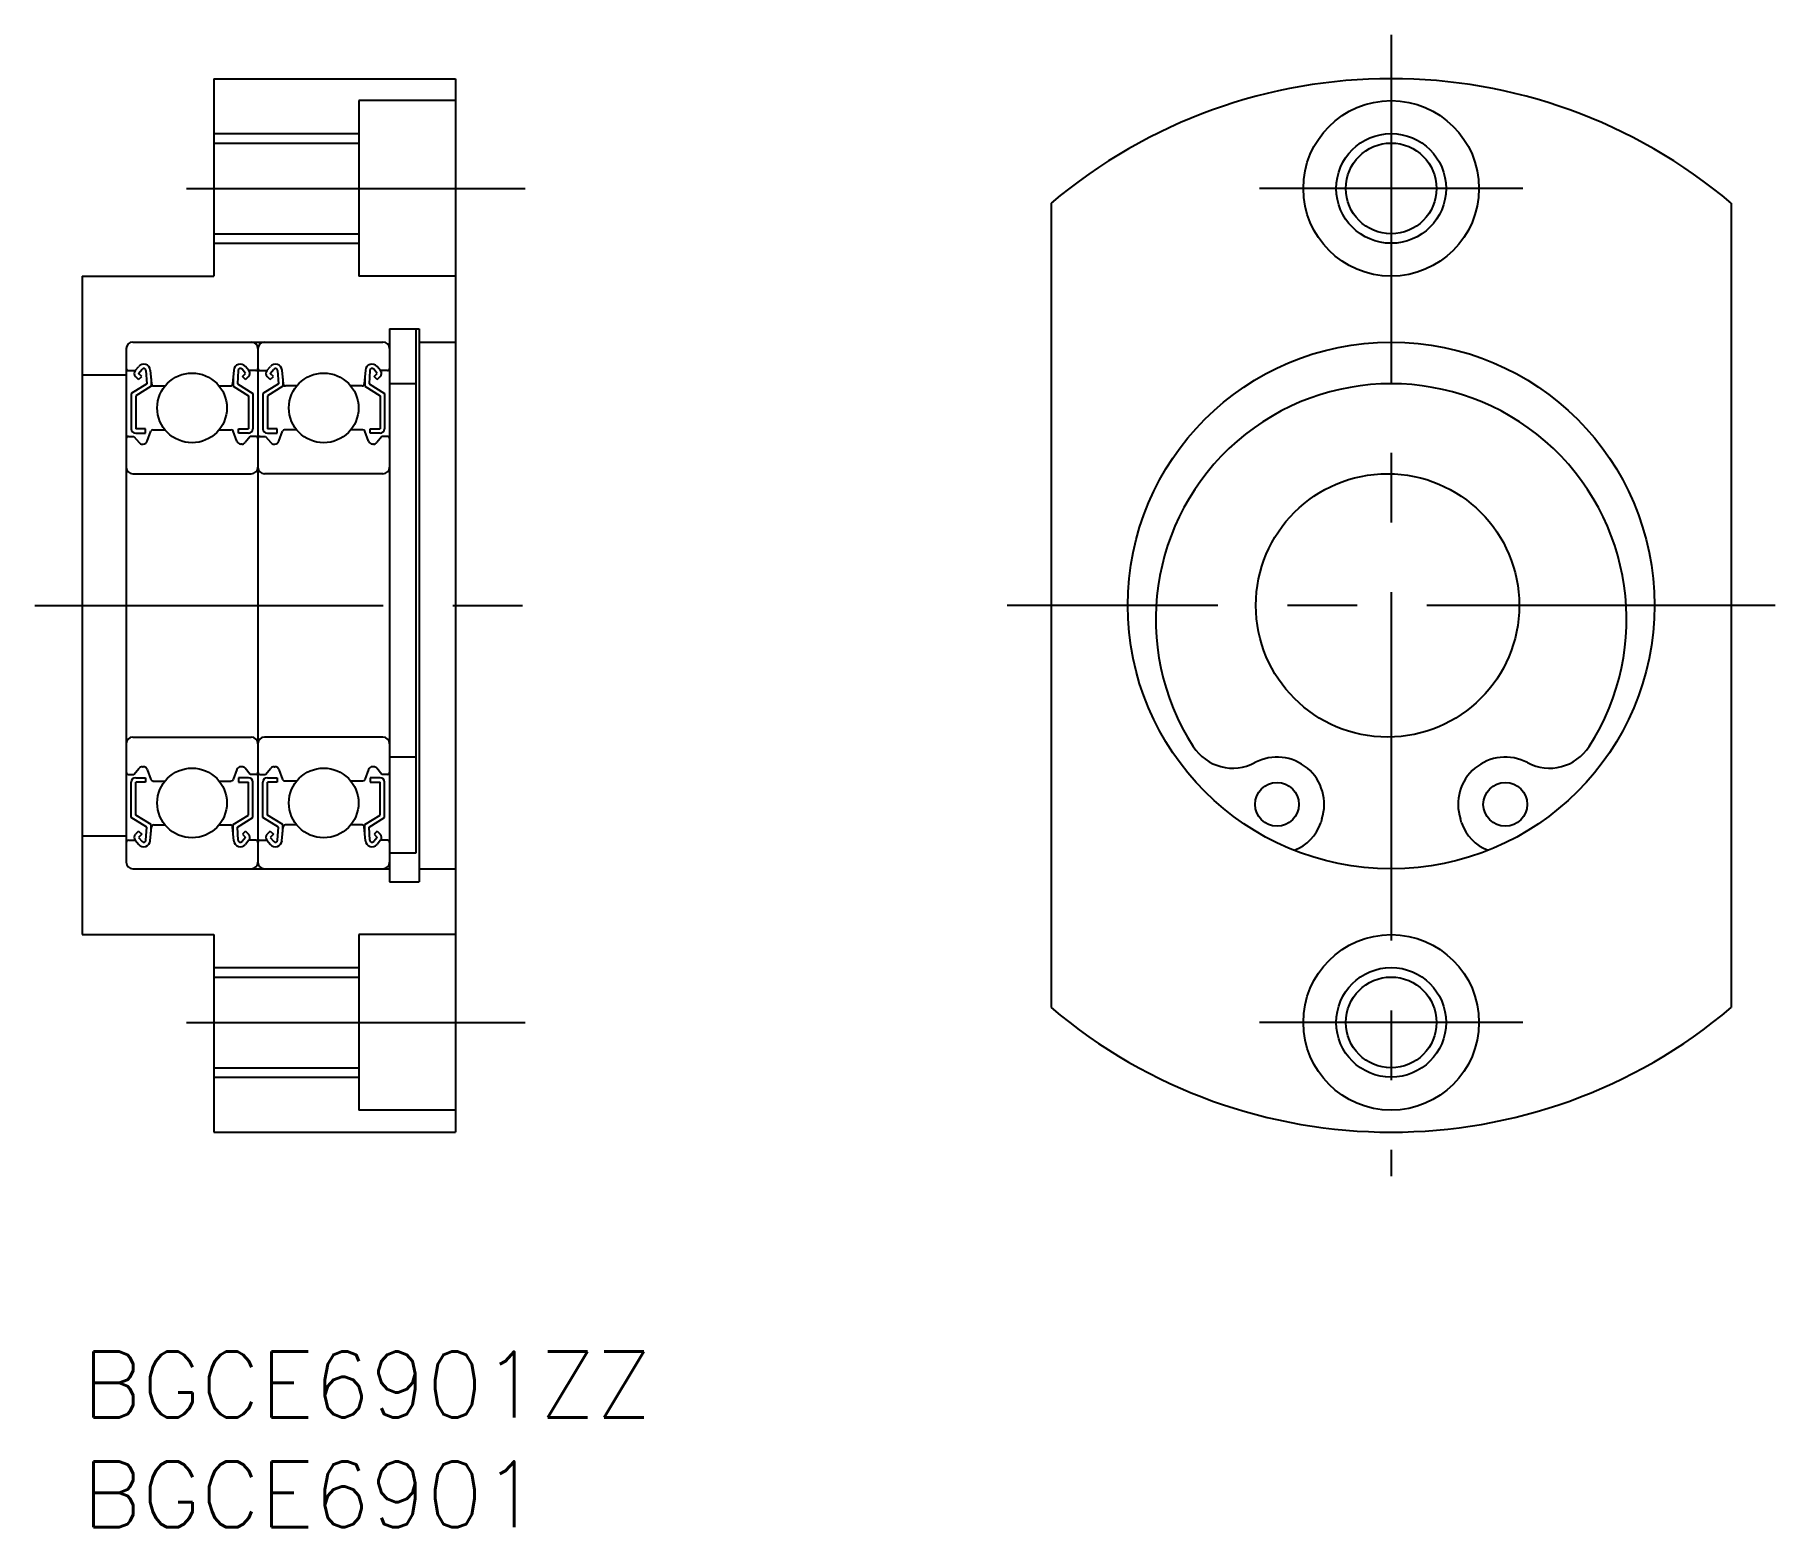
# Model space of a CAD drawing. Extents: x -2.2 to 77.1, y -8 to 60.
import ezdxf

# ---------------------------------------------------------------- set-up
doc = ezdxf.new("R2010")
doc.units = 0
doc.header["$LTSCALE"] = 0.5
doc.linetypes.add('CENTER', pattern=[50.8, 31.75, -6.35, 6.35, -6.35])
for name, color, linetype in [('MSM_CENTER', 1, 'CENTER'), ('MSM_CONTINUOUS', 7, 'CONTINUOUS'), ('MSM_NARROW', 5, 'CONTINUOUS'), ('MSM_PART_NUMBER', 7, 'CONTINUOUS')]:
    doc.layers.add(name, color=color, linetype=linetype)
doc.styles.get("Standard").update_dxf_attribs({"font": 'txt.shx', "height": 3, "bigfont": 'bigfont.shx'})

# ---------------------------------------------------------------- blocks, each defined once
blk = doc.blocks.new('*U11')
at = {"layer": 'MSM_PART_NUMBER'}
blk.add_text('BGCE6901ZZ', height=3, dxfattribs=at).set_placement((0, -3))
blk = doc.blocks.new('*U12')
at = {"layer": 'MSM_PART_NUMBER'}
blk.add_text('BGCE6901', height=3, dxfattribs=at).set_placement((0, -8))

msp = doc.modelspace()

# ---------------------------------------------------------------- linework, layer by layer
at = {"layer": 'MSM_CENTER'}
for p, q in [((59.642, 60), (59.642, 8)), ((4.747, 53), (20.176, 53)), ((65.642, 53), (53.642, 53)), ((-2.165, 34), (20.768, 34)), ((77.142, 34), (42.142, 34)), ((4.747, 15), (20.176, 15)), ((65.642, 15), (53.642, 15))]:
    msp.add_line(p, q, dxfattribs=at)
at = {"layer": 'MSM_CONTINUOUS', "linetype": 'CONTINUOUS'}
for p, q in [((6, 58), (17, 58)), ((6, 58), (6, 49)), ((17, 58), (17, 10)), ((17, 57), (12.6, 57)), ((12.6, 57), (12.6, 49)), ((44.142, 52.323), (44.142, 15.677)), ((75.142, 52.323), (75.142, 15.677)), ((0, 49), (0, 19)), ((0, 49), (6, 49)), ((17, 49), (12.6, 49)), ((14, 46.6), (14, 21.4)), ((14, 46.6), (15.35, 46.6)), ((15.35, 46.6), (15.35, 21.4)), ((15.35, 46), (17, 46)), ((2, 45.7), (2, 22.3)), ((8, 45.7), (8, 22.3)), ((0, 44.5), (2, 44.5)), ((2.1, 44.7), (2.41, 44.7)), ((2.41, 44.7), (2.57, 44.89)), ((2.563, 44.289), (2.422, 44.43)), ((2.563, 44.571), (2.723, 44.761)), ((2.705, 44.43), (2.563, 44.571)), ((2.563, 44.289), (2.705, 44.43)), ((2.899, 44.702), (2.932, 44.098)), ((3.098, 44.723), (3.153, 44.091)), ((6.902, 44.723), (6.847, 44.091)), ((7.101, 44.702), (7.068, 44.098)), ((7.437, 44.571), (7.277, 44.761)), ((7.295, 44.43), (7.437, 44.571)), ((7.437, 44.289), (7.295, 44.43)), ((7.59, 44.7), (7.43, 44.89)), ((7.437, 44.289), (7.578, 44.43)), ((7.9, 44.7), (7.59, 44.7)), ((8.1, 44.7), (8.41, 44.7)), ((8.41, 44.7), (8.57, 44.89)), ((8.563, 44.289), (8.422, 44.43)), ((8.563, 44.571), (8.723, 44.761)), ((8.705, 44.43), (8.563, 44.571)), ((8.563, 44.289), (8.705, 44.43)), ((8.899, 44.702), (8.932, 44.098)), ((9.098, 44.723), (9.153, 44.091)), ((12.902, 44.723), (12.847, 44.091)), ((13.101, 44.702), (13.068, 44.098)), ((13.437, 44.571), (13.277, 44.761)), ((13.295, 44.43), (13.437, 44.571)), ((13.437, 44.289), (13.295, 44.43)), ((13.59, 44.7), (13.43, 44.89)), ((13.437, 44.289), (13.578, 44.43)), ((13.9, 44.7), (13.59, 44.7)), ((2.932, 44.098), (2.232, 43.661)), ((2.232, 43.661), (2.232, 42.05)), ((3.132, 43.987), (2.432, 43.55)), ((3.132, 44.334), (3.132, 43.987)), ((3.253, 44), (3.767, 44)), ((6.233, 44), (6.747, 44)), ((6.868, 44.334), (6.868, 43.987)), ((6.868, 43.987), (7.568, 43.55)), ((7.068, 44.098), (7.768, 43.661)), ((7.768, 43.661), (7.768, 42.05)), ((8.932, 44.098), (8.232, 43.661)), ((8.232, 43.661), (8.232, 42.05)), ((9.132, 43.987), (8.432, 43.55)), ((9.132, 44.334), (9.132, 43.987)), ((9.767, 44), (9.253, 44)), ((12.747, 44), (12.233, 44)), ((12.868, 44.334), (12.868, 43.987)), ((12.868, 43.987), (13.568, 43.55)), ((13.068, 44.098), (13.768, 43.661)), ((13.768, 43.661), (13.768, 42.05)), ((2.432, 43.55), (2.432, 42.05)), ((7.568, 43.55), (7.568, 42.05)), ((8.432, 43.55), (8.432, 42.05)), ((13.568, 43.55), (13.568, 42.05)), ((2.882, 42.05), (2.432, 42.05)), ((2.882, 41.85), (2.882, 42.05)), ((7.118, 41.85), (7.118, 42.05)), ((7.118, 42.05), (7.568, 42.05)), ((8.882, 42.05), (8.432, 42.05)), ((8.882, 41.85), (8.882, 42.05)), ((13.118, 41.85), (13.118, 42.05)), ((13.118, 42.05), (13.568, 42.05)), ((2.1, 41.7), (2.35, 41.7)), ((2.35, 41.7), (2.584, 41.421)), ((2.432, 41.85), (2.882, 41.85)), ((2.737, 41.35), (2.773, 41.35)), ((2.961, 41.482), (3.125, 41.934)), ((3.219, 42), (3.767, 42)), ((6.233, 42), (6.781, 42)), ((7.039, 41.482), (6.875, 41.934)), ((7.568, 41.85), (7.118, 41.85)), ((7.263, 41.35), (7.227, 41.35)), ((7.65, 41.7), (7.416, 41.421)), ((7.9, 41.7), (7.65, 41.7)), ((8.1, 41.7), (8.35, 41.7)), ((8.35, 41.7), (8.584, 41.421)), ((8.432, 41.85), (8.882, 41.85)), ((8.737, 41.35), (8.773, 41.35)), ((8.961, 41.482), (9.125, 41.934)), ((9.767, 42), (9.219, 42)), ((12.781, 42), (12.233, 42)), ((13.039, 41.482), (12.875, 41.934)), ((13.568, 41.85), (13.118, 41.85)), ((13.263, 41.35), (13.227, 41.35)), ((13.65, 41.7), (13.416, 41.421)), ((13.9, 41.7), (13.65, 41.7)), ((2.3, 40), (7.7, 40)), ((13.7, 40), (8.3, 40)), ((2.3, 28), (7.7, 28)), ((13.7, 28), (8.3, 28)), ((2.1, 26.3), (2.35, 26.3)), ((2.35, 26.3), (2.584, 26.579)), ((2.737, 26.65), (2.773, 26.65)), ((2.961, 26.518), (3.125, 26.066)), ((7.039, 26.518), (6.875, 26.066)), ((7.263, 26.65), (7.227, 26.65)), ((7.65, 26.3), (7.416, 26.579)), ((7.9, 26.3), (7.65, 26.3)), ((8.1, 26.3), (8.35, 26.3)), ((8.35, 26.3), (8.584, 26.579)), ((8.737, 26.65), (8.773, 26.65)), ((8.961, 26.518), (9.125, 26.066)), ((13.039, 26.518), (12.875, 26.066)), ((13.263, 26.65), (13.227, 26.65)), ((13.65, 26.3), (13.416, 26.579)), ((13.9, 26.3), (13.65, 26.3)), ((2.232, 24.339), (2.232, 25.95)), ((2.432, 26.15), (2.882, 26.15)), ((2.432, 24.45), (2.432, 25.95)), ((2.882, 25.95), (2.432, 25.95)), ((2.882, 26.15), (2.882, 25.95)), ((3.219, 26), (3.767, 26)), ((6.233, 26), (6.781, 26)), ((7.568, 26.15), (7.118, 26.15)), ((7.118, 26.15), (7.118, 25.95)), ((7.118, 25.95), (7.568, 25.95)), ((7.568, 24.45), (7.568, 25.95)), ((7.768, 24.339), (7.768, 25.95)), ((8.232, 24.339), (8.232, 25.95)), ((8.432, 26.15), (8.882, 26.15)), ((8.432, 24.45), (8.432, 25.95)), ((8.882, 25.95), (8.432, 25.95)), ((8.882, 26.15), (8.882, 25.95)), ((9.767, 26), (9.219, 26)), ((12.781, 26), (12.233, 26)), ((13.568, 26.15), (13.118, 26.15)), ((13.118, 26.15), (13.118, 25.95)), ((13.118, 25.95), (13.568, 25.95)), ((13.568, 24.45), (13.568, 25.95)), ((13.768, 24.339), (13.768, 25.95)), ((2.932, 23.902), (2.232, 24.339)), ((3.132, 24.013), (2.432, 24.45)), ((2.899, 23.298), (2.932, 23.902)), ((3.098, 23.277), (3.153, 23.909)), ((3.132, 23.666), (3.132, 24.013)), ((3.253, 24), (3.767, 24)), ((6.233, 24), (6.747, 24)), ((6.902, 23.277), (6.847, 23.909)), ((6.868, 24.013), (7.568, 24.45)), ((6.868, 23.666), (6.868, 24.013)), ((7.068, 23.902), (7.768, 24.339)), ((7.101, 23.298), (7.068, 23.902)), ((8.932, 23.902), (8.232, 24.339)), ((9.132, 24.013), (8.432, 24.45)), ((8.899, 23.298), (8.932, 23.902)), ((9.098, 23.277), (9.153, 23.909)), ((9.132, 23.666), (9.132, 24.013)), ((9.767, 24), (9.253, 24)), ((12.747, 24), (12.233, 24)), ((12.902, 23.277), (12.847, 23.909)), ((12.868, 24.013), (13.568, 24.45)), ((12.868, 23.666), (12.868, 24.013)), ((13.068, 23.902), (13.768, 24.339)), ((13.101, 23.298), (13.068, 23.902)), ((0, 23.5), (2, 23.5)), ((2.1, 23.3), (2.41, 23.3)), ((2.41, 23.3), (2.57, 23.11)), ((2.563, 23.711), (2.422, 23.57)), ((2.563, 23.711), (2.705, 23.57)), ((2.705, 23.57), (2.563, 23.429)), ((2.563, 23.429), (2.723, 23.239)), ((7.437, 23.429), (7.277, 23.239)), ((7.437, 23.711), (7.295, 23.57)), ((7.295, 23.57), (7.437, 23.429)), ((7.59, 23.3), (7.43, 23.11)), ((7.437, 23.711), (7.578, 23.57)), ((7.9, 23.3), (7.59, 23.3)), ((8.1, 23.3), (8.41, 23.3)), ((8.41, 23.3), (8.57, 23.11)), ((8.563, 23.711), (8.422, 23.57)), ((8.563, 23.711), (8.705, 23.57)), ((8.705, 23.57), (8.563, 23.429)), ((8.563, 23.429), (8.723, 23.239)), ((13.437, 23.429), (13.277, 23.239)), ((13.437, 23.711), (13.295, 23.57)), ((13.295, 23.57), (13.437, 23.429)), ((13.59, 23.3), (13.43, 23.11)), ((13.437, 23.711), (13.578, 23.57)), ((13.9, 23.3), (13.59, 23.3)), ((2.3, 22), (14, 22)), ((15.35, 22), (17, 22)), ((14, 21.4), (15.35, 21.4)), ((0, 19), (6, 19)), ((6, 19), (6, 10)), ((12.6, 19), (12.6, 11)), ((17, 19), (12.6, 19)), ((17, 11), (12.6, 11)), ((6, 10), (17, 10))]:
    msp.add_line(p, q, dxfattribs=at)
at = {"layer": 'MSM_CONTINUOUS'}
for p, q in [((6, 55.067), (12.6, 55.067)), ((6, 50.933), (12.6, 50.933)), ((2.3, 46), (13.7, 46)), ((15.2, 46.6, -0.5), (15.2, 22.715, -0.5)), ((15.2, 44.1), (14, 44.1)), ((15.2, 27.086), (14, 27.086)), ((56.487, 24.272), (56.431, 24.098)), ((62.853, 24.098), (62.797, 24.272)), ((15.2, 22.715), (14, 22.715)), ((6, 17.067), (12.6, 17.067)), ((6, 12.933), (12.6, 12.933))]:
    msp.add_line(p, q, dxfattribs=at)
at = {"layer": 'MSM_CONTINUOUS', "linetype": 'CONTINUOUS'}
for centre, radius in [((59.642, 53), 4), ((59.642, 34), 12), ((5, 43), 1.587), ((11, 43), 1.587), ((59.478, 34), 6), ((5, 25), 1.587), ((11, 25), 1.587), ((59.642, 15), 4)]:
    msp.add_circle(centre, radius, dxfattribs=at)
at = {"layer": 'MSM_CONTINUOUS'}
for centre, radius in [((59.642, 53), 2.067), ((54.442, 24.936), 1), ((64.842, 24.936), 1), ((59.642, 15), 2.067)]:
    msp.add_circle(centre, radius, dxfattribs=at)
at = {"layer": 'MSM_CONTINUOUS', "linetype": 'CONTINUOUS'}
for centre, radius, start, end in [((59.642, 34), 24, 49.77182, 130.22818), ((2.3, 45.7), 0.3, 90, 180), ((7.7, 45.7), 0.3, 0, 90), ((8.3, 45.7), 0.3, 90, 180), ((13.7, 45.7), 0.3, 0, 90), ((2.1, 44.8), 0.1, 180, 270), ((2.563, 44.572), 0.2, 139.9921, 224.99797), ((2.8, 44.697), 0.3, 4.93496, 139.9921), ((2.8, 44.697), 0.1, 3.08644, 139.96282), ((7.2, 44.697), 0.3, 40.0079, 175.06504), ((7.2, 44.697), 0.1, 40.03718, 176.91356), ((7.437, 44.572), 0.2, 315.00203, 40.0079), ((7.9, 44.8), 0.1, 270, 0), ((8.1, 44.8), 0.1, 180, 270), ((8.563, 44.572), 0.2, 139.9921, 224.99797), ((8.8, 44.697), 0.3, 4.93496, 139.9921), ((8.8, 44.697), 0.1, 3.08644, 139.96282), ((13.2, 44.697), 0.3, 40.0079, 175.06504), ((13.2, 44.697), 0.1, 40.03718, 176.91356), ((13.437, 44.572), 0.2, 315.00203, 40.0079), ((13.9, 44.8), 0.1, 270, 0), ((3.253, 44.1), 0.1, 184.93496, 270), ((6.747, 44.1), 0.1, 270, 355.06504), ((9.253, 44.1), 0.1, 184.93496, 270), ((12.747, 44.1), 0.1, 270, 355.06504), ((2.432, 42.05), 0.2, 180, 270), ((7.568, 42.05), 0.2, 270, 0), ((8.432, 42.05), 0.2, 180, 270), ((13.568, 42.05), 0.2, 270, 0), ((2.1, 41.6), 0.1, 90, 180), ((2.737, 41.55), 0.2, 219.98626, 270), ((2.773, 41.55), 0.2, 270, 340.05843), ((3.219, 41.9), 0.1, 89.99895, 160.05843), ((6.781, 41.9), 0.1, 19.94157, 90.00105), ((7.227, 41.55), 0.2, 199.94157, 270), ((7.263, 41.55), 0.2, 270, 320.01374), ((7.9, 41.6), 0.1, 0, 90), ((8.1, 41.6), 0.1, 90, 180), ((8.737, 41.55), 0.2, 219.98626, 270), ((8.773, 41.55), 0.2, 270, 340.05843), ((9.219, 41.9), 0.1, 89.99895, 160.05843), ((12.781, 41.9), 0.1, 19.94157, 90.00105), ((13.227, 41.55), 0.2, 199.94157, 270), ((13.263, 41.55), 0.2, 270, 320.01374), ((13.9, 41.6), 0.1, 0, 90), ((2.3, 40.3), 0.3, 180, 270), ((7.7, 40.3), 0.3, 270, 0), ((8.3, 40.3), 0.3, 180, 270), ((13.7, 40.3), 0.3, 270, 0), ((2.3, 27.7), 0.3, 90, 180), ((7.7, 27.7), 0.3, 0, 90), ((8.3, 27.7), 0.3, 90, 180), ((13.7, 27.7), 0.3, 0, 90), ((2.1, 26.4), 0.1, 180, 270), ((2.737, 26.45), 0.2, 90, 140.01374), ((2.773, 26.45), 0.2, 19.94157, 90), ((7.227, 26.45), 0.2, 90, 160.05843), ((7.263, 26.45), 0.2, 39.98626, 90), ((7.9, 26.4), 0.1, 270, 0), ((8.1, 26.4), 0.1, 180, 270), ((8.737, 26.45), 0.2, 90, 140.01374), ((8.773, 26.45), 0.2, 19.94157, 90), ((13.227, 26.45), 0.2, 90, 160.05843), ((13.263, 26.45), 0.2, 39.98626, 90), ((13.9, 26.4), 0.1, 270, 0), ((2.432, 25.95), 0.2, 90, 180), ((3.219, 26.1), 0.1, 199.94157, 270.00105), ((6.781, 26.1), 0.1, 269.99895, 340.05843), ((7.568, 25.95), 0.2, 0, 90), ((8.432, 25.95), 0.2, 90, 180), ((9.219, 26.1), 0.1, 199.94157, 270.00105), ((12.781, 26.1), 0.1, 269.99895, 340.05843), ((13.568, 25.95), 0.2, 0, 90), ((3.253, 23.9), 0.1, 90, 175.06504), ((6.747, 23.9), 0.1, 4.93496, 90), ((9.253, 23.9), 0.1, 90, 175.06504), ((12.747, 23.9), 0.1, 4.93496, 90), ((2.1, 23.2), 0.1, 90, 180), ((2.563, 23.428), 0.2, 135.00203, 220.0079), ((2.8, 23.303), 0.3, 220.0079, 355.06504), ((2.8, 23.303), 0.1, 220.03718, 356.91356), ((7.2, 23.303), 0.3, 184.93496, 319.9921), ((7.2, 23.303), 0.1, 183.08644, 319.96282), ((7.437, 23.428), 0.2, 319.9921, 44.99797), ((7.9, 23.2), 0.1, 0, 90), ((8.1, 23.2), 0.1, 90, 180), ((8.563, 23.428), 0.2, 135.00203, 220.0079), ((8.8, 23.303), 0.3, 220.0079, 355.06504), ((8.8, 23.303), 0.1, 220.03718, 356.91356), ((13.2, 23.303), 0.3, 184.93496, 319.9921), ((13.2, 23.303), 0.1, 183.08644, 319.96282), ((13.437, 23.428), 0.2, 319.9921, 44.99797), ((13.9, 23.2), 0.1, 0, 90), ((2.3, 22.3), 0.3, 180, 270), ((7.7, 22.3), 0.3, 270, 0), ((8.3, 22.3), 0.3, 180, 270), ((13.7, 22.3), 0.3, 270, 0), ((59.642, 34), 24, 229.77182, 310.22818)]:
    msp.add_arc(centre, radius, start, end, dxfattribs=at)
at = {"layer": 'MSM_CONTINUOUS'}
for centre, radius, start, end in [((59.642, 33.375), 10.725, 327.24878, 212.75122), ((52.43, 28.736), 2.15, 212.75122, 297.89567), ((54.442, 24.936), 2.15, 342.03107, 117.89567), ((64.842, 24.936), 2.15, 62.10433, 197.96893), ((66.854, 28.736), 2.15, 242.10433, 327.24878), ((54.528, 24.715), 2, 290.47134, 342.03107), ((64.756, 24.715), 2, 197.96893, 249.52866)]:
    msp.add_arc(centre, radius, start, end, dxfattribs=at)
at = {"layer": 'MSM_NARROW'}
for p, q in [((6, 55.5), (12.6, 55.5)), ((6, 50.5), (12.6, 50.5)), ((6, 17.5), (12.6, 17.5)), ((6, 12.5), (12.6, 12.5))]:
    msp.add_line(p, q, dxfattribs=at)
for centre in [(59.642, 53), (59.642, 15)]:
    msp.add_circle(centre, 2.5, dxfattribs=at)

# ---------------------------------------------------------------- block references
at = {"layer": 'MSM_CONTINUOUS'}
for name in ['*U11', '*U12']:
    msp.add_blockref(name, (0, 0), dxfattribs=at)

doc.saveas('drawing.dxf')
